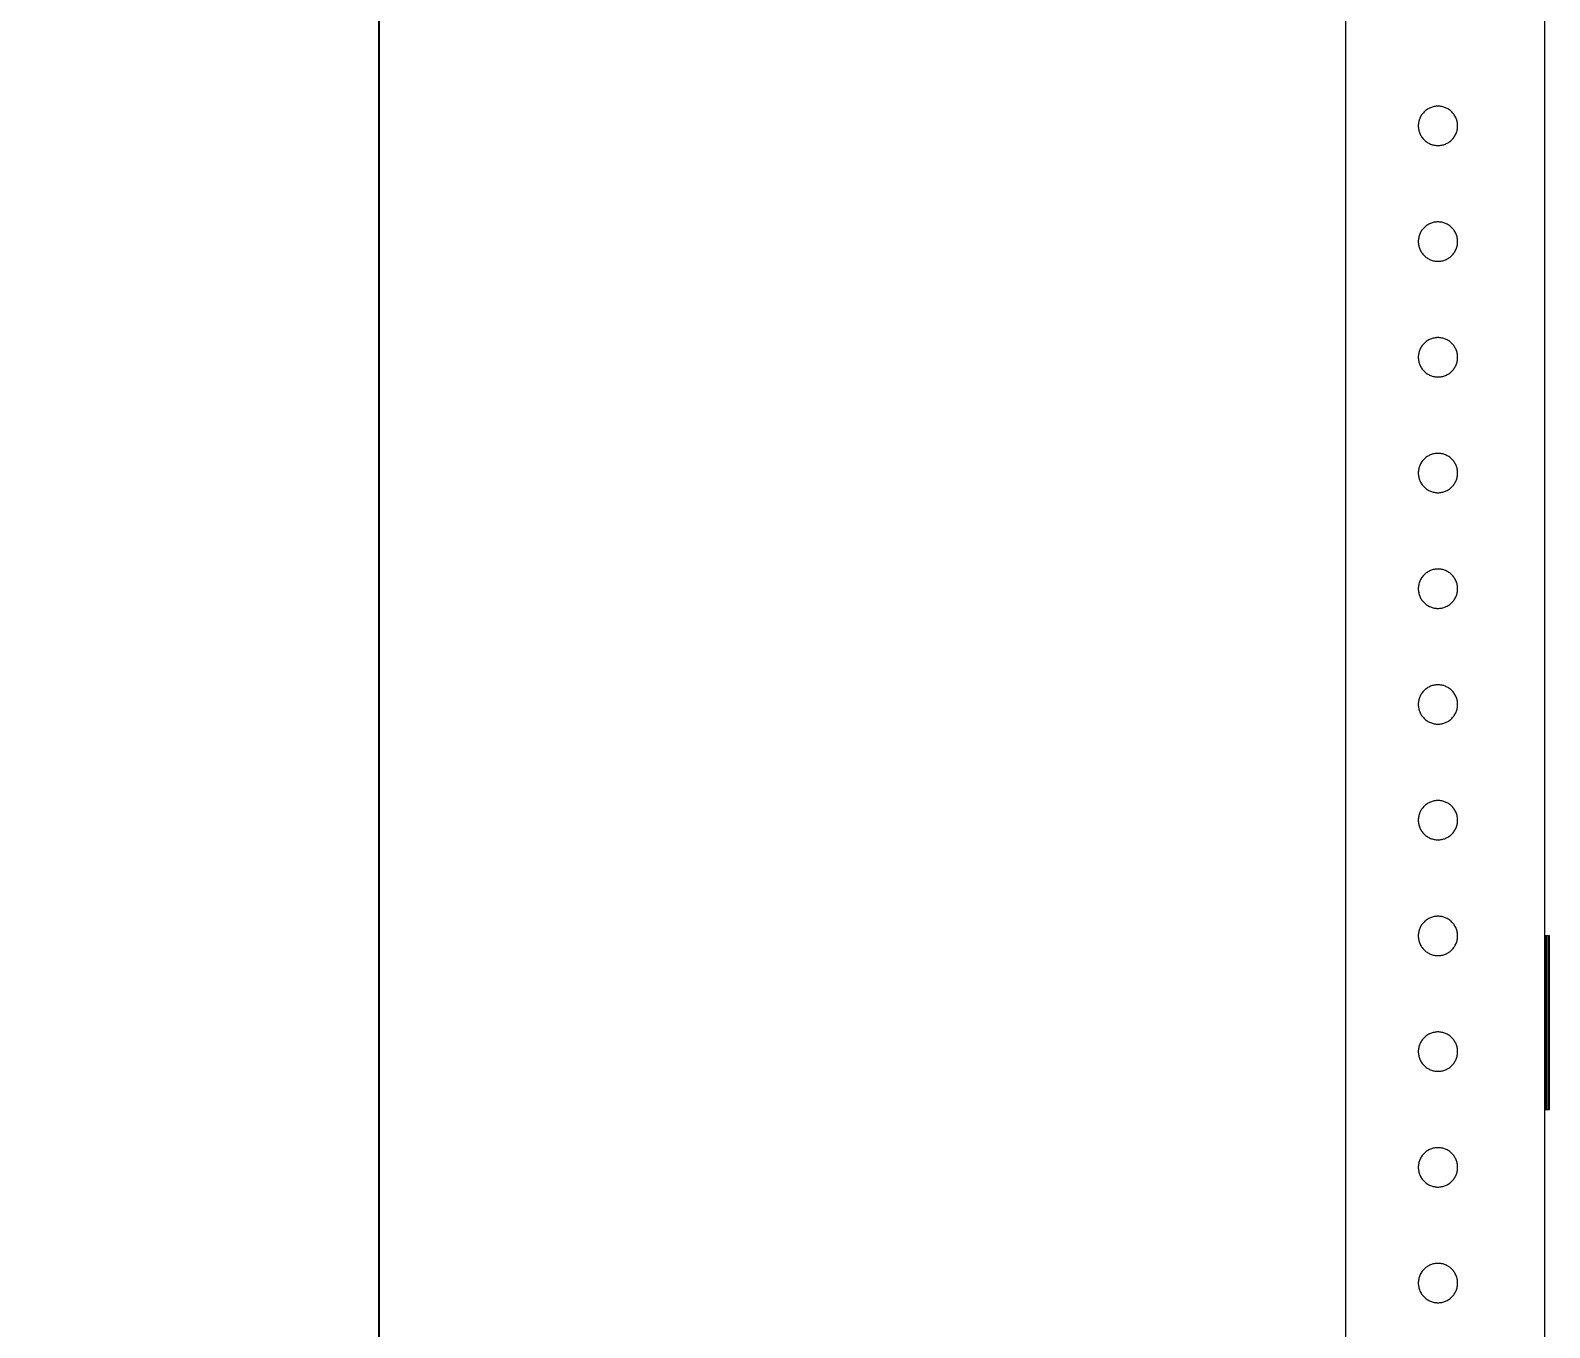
# Model space of a CAD drawing. Header units: millimetres. Extents: x -999 to 4635, y -962 to 3668.
# Drawn here: x 659.3 to 921.8, y 1077.3 to 1301.5 of the extents above; entities that cross this region are included whole.
import ezdxf

# ---------------------------------------------------------------- set-up
doc = ezdxf.new("R2010")
doc.units = ezdxf.units.MM
doc.layers.add('GORUNEN', color=7, linetype='Continuous', lineweight=9)
doc.layers.add('OLCU', color=4, linetype='Continuous', lineweight=9)
doc.styles.add('PI3D', font='arial.ttf')
doc.dimstyles.new('PF_MM', dxfattribs={"dimtxt": 40, "dimasz": 32, "dimexe": 24, "dimexo": 20, "dimgap": 14, "dimtad": 1, "dimdec": 1, "dimtxsty": 'PI3D', "dimcen": 2.5, "dimclrd": 4, "dimclre": 4, "dimclrt": 3, "dimazin": 3, "dimtfac": 1, "dimtmove": 0, "dimatfit": 3})

msp = doc.modelspace()

# ---------------------------------------------------------------- linework, layer by layer
at = {"layer": 'GORUNEN'}
for points in [[(886.5, 2515), (886.5, 35)], [(921, 330), (921, 2515)], [(921, 1145), (921, 1455)], [(902.5, 1288.4), (902.33, 1288.4), (902.17, 1288.38), (902, 1288.36), (901.84, 1288.33), (901.68, 1288.3), (901.51, 1288.25), (901.36, 1288.2), (901.2, 1288.14), (901.05, 1288.07), (900.9, 1288), (900.75, 1287.92), (900.61, 1287.83), (900.48, 1287.73), (900.34, 1287.63), (900.22, 1287.52), (900.1, 1287.4), (899.98, 1287.28), (899.87, 1287.16), (899.77, 1287.03), (899.67, 1286.89), (899.58, 1286.75), (899.5, 1286.6), (899.43, 1286.45), (899.36, 1286.3), (899.3, 1286.15), (899.25, 1285.99), (899.2, 1285.83), (899.17, 1285.66), (899.14, 1285.5), (899.12, 1285.33), (899.11, 1285.17), (899.1, 1285)], [(905.9, 1285), (905.9, 1285.17), (905.88, 1285.33), (905.86, 1285.5), (905.84, 1285.66), (905.8, 1285.83), (905.75, 1285.99), (905.7, 1286.15), (905.64, 1286.3), (905.57, 1286.45), (905.5, 1286.6), (905.42, 1286.75), (905.33, 1286.89), (905.23, 1287.03), (905.13, 1287.16), (905.02, 1287.28), (904.91, 1287.4), (904.78, 1287.52), (904.66, 1287.63), (904.53, 1287.73), (904.39, 1287.83), (904.25, 1287.92), (904.1, 1288), (903.95, 1288.07), (903.8, 1288.14), (903.65, 1288.2), (903.49, 1288.25), (903.33, 1288.3), (903.16, 1288.33), (903, 1288.36), (902.83, 1288.38), (902.67, 1288.4), (902.5, 1288.4)], [(899.1, 1285), (899.11, 1284.83), (899.12, 1284.67), (899.14, 1284.5), (899.17, 1284.34), (899.2, 1284.17), (899.25, 1284.01), (899.3, 1283.85), (899.36, 1283.7), (899.43, 1283.55), (899.5, 1283.4), (899.58, 1283.25), (899.67, 1283.11), (899.77, 1282.97), (899.87, 1282.84), (899.98, 1282.72), (900.1, 1282.6), (900.22, 1282.48), (900.34, 1282.37), (900.48, 1282.27), (900.61, 1282.17), (900.75, 1282.08), (900.9, 1282), (901.05, 1281.93), (901.2, 1281.86), (901.36, 1281.8), (901.51, 1281.75), (901.68, 1281.7), (901.84, 1281.67), (902, 1281.64), (902.17, 1281.62), (902.33, 1281.6), (902.5, 1281.6)], [(902.5, 1281.6), (902.67, 1281.6), (902.83, 1281.62), (903, 1281.64), (903.16, 1281.67), (903.33, 1281.7), (903.49, 1281.75), (903.65, 1281.8), (903.8, 1281.86), (903.95, 1281.93), (904.1, 1282), (904.25, 1282.08), (904.39, 1282.17), (904.53, 1282.27), (904.66, 1282.37), (904.78, 1282.48), (904.91, 1282.6), (905.02, 1282.72), (905.13, 1282.84), (905.23, 1282.97), (905.33, 1283.11), (905.42, 1283.25), (905.5, 1283.4), (905.57, 1283.55), (905.64, 1283.7), (905.7, 1283.85), (905.75, 1284.01), (905.8, 1284.17), (905.84, 1284.34), (905.86, 1284.5), (905.88, 1284.67), (905.9, 1284.83), (905.9, 1285)], [(902.5, 1268.4), (902.33, 1268.4), (902.17, 1268.38), (902, 1268.36), (901.84, 1268.33), (901.68, 1268.3), (901.51, 1268.25), (901.36, 1268.2), (901.2, 1268.14), (901.05, 1268.07), (900.9, 1268), (900.75, 1267.92), (900.61, 1267.83), (900.48, 1267.73), (900.34, 1267.63), (900.22, 1267.52), (900.1, 1267.4), (899.98, 1267.28), (899.87, 1267.16), (899.77, 1267.03), (899.67, 1266.89), (899.58, 1266.75), (899.5, 1266.6), (899.43, 1266.45), (899.36, 1266.3), (899.3, 1266.15), (899.25, 1265.99), (899.2, 1265.83), (899.17, 1265.66), (899.14, 1265.5), (899.12, 1265.33), (899.11, 1265.17), (899.1, 1265)], [(905.9, 1265), (905.9, 1265.17), (905.88, 1265.33), (905.86, 1265.5), (905.84, 1265.66), (905.8, 1265.83), (905.75, 1265.99), (905.7, 1266.15), (905.64, 1266.3), (905.57, 1266.45), (905.5, 1266.6), (905.42, 1266.75), (905.33, 1266.89), (905.23, 1267.03), (905.13, 1267.16), (905.02, 1267.28), (904.91, 1267.4), (904.78, 1267.52), (904.66, 1267.63), (904.53, 1267.73), (904.39, 1267.83), (904.25, 1267.92), (904.1, 1268), (903.95, 1268.07), (903.8, 1268.14), (903.65, 1268.2), (903.49, 1268.25), (903.33, 1268.3), (903.16, 1268.33), (903, 1268.36), (902.83, 1268.38), (902.67, 1268.4), (902.5, 1268.4)], [(899.1, 1265), (899.11, 1264.83), (899.12, 1264.67), (899.14, 1264.5), (899.17, 1264.34), (899.2, 1264.17), (899.25, 1264.01), (899.3, 1263.85), (899.36, 1263.7), (899.43, 1263.55), (899.5, 1263.4), (899.58, 1263.25), (899.67, 1263.11), (899.77, 1262.97), (899.87, 1262.84), (899.98, 1262.72), (900.1, 1262.6), (900.22, 1262.48), (900.34, 1262.37), (900.48, 1262.27), (900.61, 1262.17), (900.75, 1262.08), (900.9, 1262), (901.05, 1261.93), (901.2, 1261.86), (901.36, 1261.8), (901.51, 1261.75), (901.68, 1261.7), (901.84, 1261.67), (902, 1261.64), (902.17, 1261.62), (902.33, 1261.6), (902.5, 1261.6)], [(902.5, 1261.6), (902.67, 1261.6), (902.83, 1261.62), (903, 1261.64), (903.16, 1261.67), (903.33, 1261.7), (903.49, 1261.75), (903.65, 1261.8), (903.8, 1261.86), (903.95, 1261.93), (904.1, 1262), (904.25, 1262.08), (904.39, 1262.17), (904.53, 1262.27), (904.66, 1262.37), (904.78, 1262.48), (904.91, 1262.6), (905.02, 1262.72), (905.13, 1262.84), (905.23, 1262.97), (905.33, 1263.11), (905.42, 1263.25), (905.5, 1263.4), (905.57, 1263.55), (905.64, 1263.7), (905.7, 1263.85), (905.75, 1264.01), (905.8, 1264.17), (905.84, 1264.34), (905.86, 1264.5), (905.88, 1264.67), (905.9, 1264.83), (905.9, 1265)], [(902.5, 1248.4), (902.33, 1248.4), (902.17, 1248.38), (902, 1248.36), (901.84, 1248.33), (901.68, 1248.3), (901.51, 1248.25), (901.36, 1248.2), (901.2, 1248.14), (901.05, 1248.07), (900.9, 1248), (900.75, 1247.92), (900.61, 1247.83), (900.48, 1247.73), (900.34, 1247.63), (900.22, 1247.52), (900.1, 1247.4), (899.98, 1247.28), (899.87, 1247.16), (899.77, 1247.03), (899.67, 1246.89), (899.58, 1246.75), (899.5, 1246.6), (899.43, 1246.45), (899.36, 1246.3), (899.3, 1246.15), (899.25, 1245.99), (899.2, 1245.83), (899.17, 1245.66), (899.14, 1245.5), (899.12, 1245.33), (899.11, 1245.17), (899.1, 1245)], [(905.9, 1245), (905.9, 1245.17), (905.88, 1245.33), (905.86, 1245.5), (905.84, 1245.66), (905.8, 1245.83), (905.75, 1245.99), (905.7, 1246.15), (905.64, 1246.3), (905.57, 1246.45), (905.5, 1246.6), (905.42, 1246.75), (905.33, 1246.89), (905.23, 1247.03), (905.13, 1247.16), (905.02, 1247.28), (904.91, 1247.4), (904.78, 1247.52), (904.66, 1247.63), (904.53, 1247.73), (904.39, 1247.83), (904.25, 1247.92), (904.1, 1248), (903.95, 1248.07), (903.8, 1248.14), (903.65, 1248.2), (903.49, 1248.25), (903.33, 1248.3), (903.16, 1248.33), (903, 1248.36), (902.83, 1248.38), (902.67, 1248.4), (902.5, 1248.4)], [(899.1, 1245), (899.11, 1244.83), (899.12, 1244.67), (899.14, 1244.5), (899.17, 1244.34), (899.2, 1244.17), (899.25, 1244.01), (899.3, 1243.85), (899.36, 1243.7), (899.43, 1243.55), (899.5, 1243.4), (899.58, 1243.25), (899.67, 1243.11), (899.77, 1242.97), (899.87, 1242.84), (899.98, 1242.72), (900.1, 1242.6), (900.22, 1242.48), (900.34, 1242.37), (900.48, 1242.27), (900.61, 1242.17), (900.75, 1242.08), (900.9, 1242), (901.05, 1241.93), (901.2, 1241.86), (901.36, 1241.8), (901.51, 1241.75), (901.68, 1241.7), (901.84, 1241.67), (902, 1241.64), (902.17, 1241.62), (902.33, 1241.6), (902.5, 1241.6)], [(902.5, 1241.6), (902.67, 1241.6), (902.83, 1241.62), (903, 1241.64), (903.16, 1241.67), (903.33, 1241.7), (903.49, 1241.75), (903.65, 1241.8), (903.8, 1241.86), (903.95, 1241.93), (904.1, 1242), (904.25, 1242.08), (904.39, 1242.17), (904.53, 1242.27), (904.66, 1242.37), (904.78, 1242.48), (904.91, 1242.6), (905.02, 1242.72), (905.13, 1242.84), (905.23, 1242.97), (905.33, 1243.11), (905.42, 1243.25), (905.5, 1243.4), (905.57, 1243.55), (905.64, 1243.7), (905.7, 1243.85), (905.75, 1244.01), (905.8, 1244.17), (905.84, 1244.34), (905.86, 1244.5), (905.88, 1244.67), (905.9, 1244.83), (905.9, 1245)], [(902.5, 1228.4), (902.33, 1228.4), (902.17, 1228.38), (902, 1228.36), (901.84, 1228.33), (901.68, 1228.3), (901.51, 1228.25), (901.36, 1228.2), (901.2, 1228.14), (901.05, 1228.07), (900.9, 1228), (900.75, 1227.92), (900.61, 1227.83), (900.48, 1227.73), (900.34, 1227.63), (900.22, 1227.52), (900.1, 1227.4), (899.98, 1227.28), (899.87, 1227.16), (899.77, 1227.03), (899.67, 1226.89), (899.58, 1226.75), (899.5, 1226.6), (899.43, 1226.45), (899.36, 1226.3), (899.3, 1226.15), (899.25, 1225.99), (899.2, 1225.83), (899.17, 1225.66), (899.14, 1225.5), (899.12, 1225.33), (899.11, 1225.17), (899.1, 1225)], [(905.9, 1225), (905.9, 1225.17), (905.88, 1225.33), (905.86, 1225.5), (905.84, 1225.66), (905.8, 1225.83), (905.75, 1225.99), (905.7, 1226.15), (905.64, 1226.3), (905.57, 1226.45), (905.5, 1226.6), (905.42, 1226.75), (905.33, 1226.89), (905.23, 1227.03), (905.13, 1227.16), (905.02, 1227.28), (904.91, 1227.4), (904.78, 1227.52), (904.66, 1227.63), (904.53, 1227.73), (904.39, 1227.83), (904.25, 1227.92), (904.1, 1228), (903.95, 1228.07), (903.8, 1228.14), (903.65, 1228.2), (903.49, 1228.25), (903.33, 1228.3), (903.16, 1228.33), (903, 1228.36), (902.83, 1228.38), (902.67, 1228.4), (902.5, 1228.4)], [(899.1, 1225), (899.11, 1224.83), (899.12, 1224.67), (899.14, 1224.5), (899.17, 1224.34), (899.2, 1224.17), (899.25, 1224.01), (899.3, 1223.85), (899.36, 1223.7), (899.43, 1223.55), (899.5, 1223.4), (899.58, 1223.25), (899.67, 1223.11), (899.77, 1222.97), (899.87, 1222.84), (899.98, 1222.72), (900.1, 1222.6), (900.22, 1222.48), (900.34, 1222.37), (900.48, 1222.27), (900.61, 1222.17), (900.75, 1222.08), (900.9, 1222), (901.05, 1221.93), (901.2, 1221.86), (901.36, 1221.8), (901.51, 1221.75), (901.68, 1221.7), (901.84, 1221.67), (902, 1221.64), (902.17, 1221.62), (902.33, 1221.6), (902.5, 1221.6)], [(902.5, 1221.6), (902.67, 1221.6), (902.83, 1221.62), (903, 1221.64), (903.16, 1221.67), (903.33, 1221.7), (903.49, 1221.75), (903.65, 1221.8), (903.8, 1221.86), (903.95, 1221.93), (904.1, 1222), (904.25, 1222.08), (904.39, 1222.17), (904.53, 1222.27), (904.66, 1222.37), (904.78, 1222.48), (904.91, 1222.6), (905.02, 1222.72), (905.13, 1222.84), (905.23, 1222.97), (905.33, 1223.11), (905.42, 1223.25), (905.5, 1223.4), (905.57, 1223.55), (905.64, 1223.7), (905.7, 1223.85), (905.75, 1224.01), (905.8, 1224.17), (905.84, 1224.34), (905.86, 1224.5), (905.88, 1224.67), (905.9, 1224.83), (905.9, 1225)], [(902.5, 1208.4), (902.33, 1208.4), (902.17, 1208.38), (902, 1208.36), (901.84, 1208.33), (901.68, 1208.3), (901.51, 1208.25), (901.36, 1208.2), (901.2, 1208.14), (901.05, 1208.07), (900.9, 1208), (900.75, 1207.92), (900.61, 1207.83), (900.48, 1207.73), (900.34, 1207.63), (900.22, 1207.52), (900.1, 1207.4), (899.98, 1207.28), (899.87, 1207.16), (899.77, 1207.03), (899.67, 1206.89), (899.58, 1206.75), (899.5, 1206.6), (899.43, 1206.45), (899.36, 1206.3), (899.3, 1206.15), (899.25, 1205.99), (899.2, 1205.83), (899.17, 1205.66), (899.14, 1205.5), (899.12, 1205.33), (899.11, 1205.17), (899.1, 1205)], [(905.9, 1205), (905.9, 1205.17), (905.88, 1205.33), (905.86, 1205.5), (905.84, 1205.66), (905.8, 1205.83), (905.75, 1205.99), (905.7, 1206.15), (905.64, 1206.3), (905.57, 1206.45), (905.5, 1206.6), (905.42, 1206.75), (905.33, 1206.89), (905.23, 1207.03), (905.13, 1207.16), (905.02, 1207.28), (904.91, 1207.4), (904.78, 1207.52), (904.66, 1207.63), (904.53, 1207.73), (904.39, 1207.83), (904.25, 1207.92), (904.1, 1208), (903.95, 1208.07), (903.8, 1208.14), (903.65, 1208.2), (903.49, 1208.25), (903.33, 1208.3), (903.16, 1208.33), (903, 1208.36), (902.83, 1208.38), (902.67, 1208.4), (902.5, 1208.4)], [(899.1, 1205), (899.11, 1204.83), (899.12, 1204.67), (899.14, 1204.5), (899.17, 1204.34), (899.2, 1204.17), (899.25, 1204.01), (899.3, 1203.85), (899.36, 1203.7), (899.43, 1203.55), (899.5, 1203.4), (899.58, 1203.25), (899.67, 1203.11), (899.77, 1202.97), (899.87, 1202.84), (899.98, 1202.72), (900.1, 1202.6), (900.22, 1202.48), (900.34, 1202.37), (900.48, 1202.27), (900.61, 1202.17), (900.75, 1202.08), (900.9, 1202), (901.05, 1201.93), (901.2, 1201.86), (901.36, 1201.8), (901.51, 1201.75), (901.68, 1201.7), (901.84, 1201.67), (902, 1201.64), (902.17, 1201.62), (902.33, 1201.6), (902.5, 1201.6)], [(902.5, 1201.6), (902.67, 1201.6), (902.83, 1201.62), (903, 1201.64), (903.16, 1201.67), (903.33, 1201.7), (903.49, 1201.75), (903.65, 1201.8), (903.8, 1201.86), (903.95, 1201.93), (904.1, 1202), (904.25, 1202.08), (904.39, 1202.17), (904.53, 1202.27), (904.66, 1202.37), (904.78, 1202.48), (904.91, 1202.6), (905.02, 1202.72), (905.13, 1202.84), (905.23, 1202.97), (905.33, 1203.11), (905.42, 1203.25), (905.5, 1203.4), (905.57, 1203.55), (905.64, 1203.7), (905.7, 1203.85), (905.75, 1204.01), (905.8, 1204.17), (905.84, 1204.34), (905.86, 1204.5), (905.88, 1204.67), (905.9, 1204.83), (905.9, 1205)], [(902.5, 1188.4), (902.33, 1188.4), (902.17, 1188.38), (902, 1188.36), (901.84, 1188.33), (901.68, 1188.3), (901.51, 1188.25), (901.36, 1188.2), (901.2, 1188.14), (901.05, 1188.07), (900.9, 1188), (900.75, 1187.92), (900.61, 1187.83), (900.48, 1187.73), (900.34, 1187.63), (900.22, 1187.52), (900.1, 1187.4), (899.98, 1187.28), (899.87, 1187.16), (899.77, 1187.03), (899.67, 1186.89), (899.58, 1186.75), (899.5, 1186.6), (899.43, 1186.45), (899.36, 1186.3), (899.3, 1186.15), (899.25, 1185.99), (899.2, 1185.83), (899.17, 1185.66), (899.14, 1185.5), (899.12, 1185.33), (899.11, 1185.17), (899.1, 1185)], [(905.9, 1185), (905.9, 1185.17), (905.88, 1185.33), (905.86, 1185.5), (905.84, 1185.66), (905.8, 1185.83), (905.75, 1185.99), (905.7, 1186.15), (905.64, 1186.3), (905.57, 1186.45), (905.5, 1186.6), (905.42, 1186.75), (905.33, 1186.89), (905.23, 1187.03), (905.13, 1187.16), (905.02, 1187.28), (904.91, 1187.4), (904.78, 1187.52), (904.66, 1187.63), (904.53, 1187.73), (904.39, 1187.83), (904.25, 1187.92), (904.1, 1188), (903.95, 1188.07), (903.8, 1188.14), (903.65, 1188.2), (903.49, 1188.25), (903.33, 1188.3), (903.16, 1188.33), (903, 1188.36), (902.83, 1188.38), (902.67, 1188.4), (902.5, 1188.4)], [(899.1, 1185), (899.11, 1184.83), (899.12, 1184.67), (899.14, 1184.5), (899.17, 1184.34), (899.2, 1184.17), (899.25, 1184.01), (899.3, 1183.85), (899.36, 1183.7), (899.43, 1183.55), (899.5, 1183.4), (899.58, 1183.25), (899.67, 1183.11), (899.77, 1182.97), (899.87, 1182.84), (899.98, 1182.72), (900.1, 1182.6), (900.22, 1182.48), (900.34, 1182.37), (900.48, 1182.27), (900.61, 1182.17), (900.75, 1182.08), (900.9, 1182), (901.05, 1181.93), (901.2, 1181.86), (901.36, 1181.8), (901.51, 1181.75), (901.68, 1181.7), (901.84, 1181.67), (902, 1181.64), (902.17, 1181.62), (902.33, 1181.6), (902.5, 1181.6)], [(902.5, 1181.6), (902.67, 1181.6), (902.83, 1181.62), (903, 1181.64), (903.16, 1181.67), (903.33, 1181.7), (903.49, 1181.75), (903.65, 1181.8), (903.8, 1181.86), (903.95, 1181.93), (904.1, 1182), (904.25, 1182.08), (904.39, 1182.17), (904.53, 1182.27), (904.66, 1182.37), (904.78, 1182.48), (904.91, 1182.6), (905.02, 1182.72), (905.13, 1182.84), (905.23, 1182.97), (905.33, 1183.11), (905.42, 1183.25), (905.5, 1183.4), (905.57, 1183.55), (905.64, 1183.7), (905.7, 1183.85), (905.75, 1184.01), (905.8, 1184.17), (905.84, 1184.34), (905.86, 1184.5), (905.88, 1184.67), (905.9, 1184.83), (905.9, 1185)], [(902.5, 1168.4), (902.33, 1168.4), (902.17, 1168.38), (902, 1168.36), (901.84, 1168.33), (901.68, 1168.3), (901.51, 1168.25), (901.36, 1168.2), (901.2, 1168.14), (901.05, 1168.07), (900.9, 1168), (900.75, 1167.92), (900.61, 1167.83), (900.48, 1167.73), (900.34, 1167.63), (900.22, 1167.52), (900.1, 1167.4), (899.98, 1167.28), (899.87, 1167.16), (899.77, 1167.03), (899.67, 1166.89), (899.58, 1166.75), (899.5, 1166.6), (899.43, 1166.45), (899.36, 1166.3), (899.3, 1166.15), (899.25, 1165.99), (899.2, 1165.83), (899.17, 1165.66), (899.14, 1165.5), (899.12, 1165.33), (899.11, 1165.17), (899.1, 1165)], [(905.9, 1165), (905.9, 1165.17), (905.88, 1165.33), (905.86, 1165.5), (905.84, 1165.66), (905.8, 1165.83), (905.75, 1165.99), (905.7, 1166.15), (905.64, 1166.3), (905.57, 1166.45), (905.5, 1166.6), (905.42, 1166.75), (905.33, 1166.89), (905.23, 1167.03), (905.13, 1167.16), (905.02, 1167.28), (904.91, 1167.4), (904.78, 1167.52), (904.66, 1167.63), (904.53, 1167.73), (904.39, 1167.83), (904.25, 1167.92), (904.1, 1168), (903.95, 1168.07), (903.8, 1168.14), (903.65, 1168.2), (903.49, 1168.25), (903.33, 1168.3), (903.16, 1168.33), (903, 1168.36), (902.83, 1168.38), (902.67, 1168.4), (902.5, 1168.4)], [(899.1, 1165), (899.11, 1164.83), (899.12, 1164.67), (899.14, 1164.5), (899.17, 1164.34), (899.2, 1164.17), (899.25, 1164.01), (899.3, 1163.85), (899.36, 1163.7), (899.43, 1163.55), (899.5, 1163.4), (899.58, 1163.25), (899.67, 1163.11), (899.77, 1162.97), (899.87, 1162.84), (899.98, 1162.72), (900.1, 1162.6), (900.22, 1162.48), (900.34, 1162.37), (900.48, 1162.27), (900.61, 1162.17), (900.75, 1162.08), (900.9, 1162), (901.05, 1161.93), (901.2, 1161.86), (901.36, 1161.8), (901.51, 1161.75), (901.68, 1161.7), (901.84, 1161.67), (902, 1161.64), (902.17, 1161.62), (902.33, 1161.6), (902.5, 1161.6)], [(902.5, 1161.6), (902.67, 1161.6), (902.83, 1161.62), (903, 1161.64), (903.16, 1161.67), (903.33, 1161.7), (903.49, 1161.75), (903.65, 1161.8), (903.8, 1161.86), (903.95, 1161.93), (904.1, 1162), (904.25, 1162.08), (904.39, 1162.17), (904.53, 1162.27), (904.66, 1162.37), (904.78, 1162.48), (904.91, 1162.6), (905.02, 1162.72), (905.13, 1162.84), (905.23, 1162.97), (905.33, 1163.11), (905.42, 1163.25), (905.5, 1163.4), (905.57, 1163.55), (905.64, 1163.7), (905.7, 1163.85), (905.75, 1164.01), (905.8, 1164.17), (905.84, 1164.34), (905.86, 1164.5), (905.88, 1164.67), (905.9, 1164.83), (905.9, 1165)], [(902.5, 1148.4), (902.33, 1148.4), (902.17, 1148.38), (902, 1148.36), (901.84, 1148.33), (901.68, 1148.3), (901.51, 1148.25), (901.36, 1148.2), (901.2, 1148.14), (901.05, 1148.07), (900.9, 1148), (900.75, 1147.92), (900.61, 1147.83), (900.48, 1147.73), (900.34, 1147.63), (900.22, 1147.52), (900.1, 1147.4), (899.98, 1147.28), (899.87, 1147.16), (899.77, 1147.03), (899.67, 1146.89), (899.58, 1146.75), (899.5, 1146.6), (899.43, 1146.45), (899.36, 1146.3), (899.3, 1146.15), (899.25, 1145.99), (899.2, 1145.83), (899.17, 1145.66), (899.14, 1145.5), (899.12, 1145.33), (899.11, 1145.17), (899.1, 1145)], [(905.9, 1145), (905.9, 1145.17), (905.88, 1145.33), (905.86, 1145.5), (905.84, 1145.66), (905.8, 1145.83), (905.75, 1145.99), (905.7, 1146.15), (905.64, 1146.3), (905.57, 1146.45), (905.5, 1146.6), (905.42, 1146.75), (905.33, 1146.89), (905.23, 1147.03), (905.13, 1147.16), (905.02, 1147.28), (904.91, 1147.4), (904.78, 1147.52), (904.66, 1147.63), (904.53, 1147.73), (904.39, 1147.83), (904.25, 1147.92), (904.1, 1148), (903.95, 1148.07), (903.8, 1148.14), (903.65, 1148.2), (903.49, 1148.25), (903.33, 1148.3), (903.16, 1148.33), (903, 1148.36), (902.83, 1148.38), (902.67, 1148.4), (902.5, 1148.4)], [(899.1, 1145), (899.11, 1144.83), (899.12, 1144.67), (899.14, 1144.5), (899.17, 1144.34), (899.2, 1144.17), (899.25, 1144.01), (899.3, 1143.85), (899.36, 1143.7), (899.43, 1143.55), (899.5, 1143.4), (899.58, 1143.25), (899.67, 1143.11), (899.77, 1142.97), (899.87, 1142.84), (899.98, 1142.72), (900.1, 1142.6), (900.22, 1142.48), (900.34, 1142.37), (900.48, 1142.27), (900.61, 1142.17), (900.75, 1142.08), (900.9, 1142), (901.05, 1141.93), (901.2, 1141.86), (901.36, 1141.8), (901.51, 1141.75), (901.68, 1141.7), (901.84, 1141.67), (902, 1141.64), (902.17, 1141.62), (902.33, 1141.6), (902.5, 1141.6)], [(902.5, 1141.6), (902.67, 1141.6), (902.83, 1141.62), (903, 1141.64), (903.16, 1141.67), (903.33, 1141.7), (903.49, 1141.75), (903.65, 1141.8), (903.8, 1141.86), (903.95, 1141.93), (904.1, 1142), (904.25, 1142.08), (904.39, 1142.17), (904.53, 1142.27), (904.66, 1142.37), (904.78, 1142.48), (904.91, 1142.6), (905.02, 1142.72), (905.13, 1142.84), (905.23, 1142.97), (905.33, 1143.11), (905.42, 1143.25), (905.5, 1143.4), (905.57, 1143.55), (905.64, 1143.7), (905.7, 1143.85), (905.75, 1144.01), (905.8, 1144.17), (905.84, 1144.34), (905.86, 1144.5), (905.88, 1144.67), (905.9, 1144.83), (905.9, 1145)], [(921.18, 1145), (921, 1145)], [(921.18, 1145), (921.34, 1145)], [(921.18, 1115), (921.18, 1145)], [(921.62, 1145), (921.34, 1145)], [(921.34, 1115), (921.34, 1145)], [(921.62, 1145), (921.71, 1145)], [(921.62, 1115), (921.62, 1145)], [(921.8, 1145), (921.71, 1145)], [(921.71, 1115), (921.71, 1145)], [(921.8, 1115), (921.8, 1145)], [(921.8, 1115), (921.8, 1145)], [(902.5, 1128.4), (902.33, 1128.4), (902.17, 1128.38), (902, 1128.36), (901.84, 1128.33), (901.68, 1128.3), (901.51, 1128.25), (901.36, 1128.2), (901.2, 1128.14), (901.05, 1128.07), (900.9, 1128), (900.75, 1127.92), (900.61, 1127.83), (900.48, 1127.73), (900.34, 1127.63), (900.22, 1127.52), (900.1, 1127.4), (899.98, 1127.28), (899.87, 1127.16), (899.77, 1127.03), (899.67, 1126.89), (899.58, 1126.75), (899.5, 1126.6), (899.43, 1126.45), (899.36, 1126.3), (899.3, 1126.15), (899.25, 1125.99), (899.2, 1125.83), (899.17, 1125.66), (899.14, 1125.5), (899.12, 1125.33), (899.11, 1125.17), (899.1, 1125)], [(905.9, 1125), (905.9, 1125.17), (905.88, 1125.33), (905.86, 1125.5), (905.84, 1125.66), (905.8, 1125.83), (905.75, 1125.99), (905.7, 1126.15), (905.64, 1126.3), (905.57, 1126.45), (905.5, 1126.6), (905.42, 1126.75), (905.33, 1126.89), (905.23, 1127.03), (905.13, 1127.16), (905.02, 1127.28), (904.91, 1127.4), (904.78, 1127.52), (904.66, 1127.63), (904.53, 1127.73), (904.39, 1127.83), (904.25, 1127.92), (904.1, 1128), (903.95, 1128.07), (903.8, 1128.14), (903.65, 1128.2), (903.49, 1128.25), (903.33, 1128.3), (903.16, 1128.33), (903, 1128.36), (902.83, 1128.38), (902.67, 1128.4), (902.5, 1128.4)], [(899.1, 1125), (899.11, 1124.83), (899.12, 1124.67), (899.14, 1124.5), (899.17, 1124.34), (899.2, 1124.17), (899.25, 1124.01), (899.3, 1123.85), (899.36, 1123.7), (899.43, 1123.55), (899.5, 1123.4), (899.58, 1123.25), (899.67, 1123.11), (899.77, 1122.97), (899.87, 1122.84), (899.98, 1122.72), (900.1, 1122.6), (900.22, 1122.48), (900.34, 1122.37), (900.48, 1122.27), (900.61, 1122.17), (900.75, 1122.08), (900.9, 1122), (901.05, 1121.93), (901.2, 1121.86), (901.36, 1121.8), (901.51, 1121.75), (901.68, 1121.7), (901.84, 1121.67), (902, 1121.64), (902.17, 1121.62), (902.33, 1121.6), (902.5, 1121.6)], [(902.5, 1121.6), (902.67, 1121.6), (902.83, 1121.62), (903, 1121.64), (903.16, 1121.67), (903.33, 1121.7), (903.49, 1121.75), (903.65, 1121.8), (903.8, 1121.86), (903.95, 1121.93), (904.1, 1122), (904.25, 1122.08), (904.39, 1122.17), (904.53, 1122.27), (904.66, 1122.37), (904.78, 1122.48), (904.91, 1122.6), (905.02, 1122.72), (905.13, 1122.84), (905.23, 1122.97), (905.33, 1123.11), (905.42, 1123.25), (905.5, 1123.4), (905.57, 1123.55), (905.64, 1123.7), (905.7, 1123.85), (905.75, 1124.01), (905.8, 1124.17), (905.84, 1124.34), (905.86, 1124.5), (905.88, 1124.67), (905.9, 1124.83), (905.9, 1125)], [(921, 570), (921, 1115)], [(921, 1115), (921.18, 1115)], [(921.18, 1115), (921.34, 1115)], [(921.34, 1115), (921.62, 1115)], [(921.62, 1115), (921.71, 1115)], [(921.71, 1115), (921.8, 1115)], [(902.5, 1108.4), (902.33, 1108.4), (902.17, 1108.38), (902, 1108.36), (901.84, 1108.33), (901.68, 1108.3), (901.51, 1108.25), (901.36, 1108.2), (901.2, 1108.14), (901.05, 1108.07), (900.9, 1108), (900.75, 1107.92), (900.61, 1107.83), (900.48, 1107.73), (900.34, 1107.63), (900.22, 1107.52), (900.1, 1107.4), (899.98, 1107.28), (899.87, 1107.16), (899.77, 1107.03), (899.67, 1106.89), (899.58, 1106.75), (899.5, 1106.6), (899.43, 1106.45), (899.36, 1106.3), (899.3, 1106.15), (899.25, 1105.99), (899.2, 1105.83), (899.17, 1105.66), (899.14, 1105.5), (899.12, 1105.33), (899.11, 1105.17), (899.1, 1105)], [(905.9, 1105), (905.9, 1105.17), (905.88, 1105.33), (905.86, 1105.5), (905.84, 1105.66), (905.8, 1105.83), (905.75, 1105.99), (905.7, 1106.15), (905.64, 1106.3), (905.57, 1106.45), (905.5, 1106.6), (905.42, 1106.75), (905.33, 1106.89), (905.23, 1107.03), (905.13, 1107.16), (905.02, 1107.28), (904.91, 1107.4), (904.78, 1107.52), (904.66, 1107.63), (904.53, 1107.73), (904.39, 1107.83), (904.25, 1107.92), (904.1, 1108), (903.95, 1108.07), (903.8, 1108.14), (903.65, 1108.2), (903.49, 1108.25), (903.33, 1108.3), (903.16, 1108.33), (903, 1108.36), (902.83, 1108.38), (902.67, 1108.4), (902.5, 1108.4)], [(899.1, 1105), (899.11, 1104.83), (899.12, 1104.67), (899.14, 1104.5), (899.17, 1104.34), (899.2, 1104.17), (899.25, 1104.01), (899.3, 1103.85), (899.36, 1103.7), (899.43, 1103.55), (899.5, 1103.4), (899.58, 1103.25), (899.67, 1103.11), (899.77, 1102.97), (899.87, 1102.84), (899.98, 1102.72), (900.1, 1102.6), (900.22, 1102.48), (900.34, 1102.37), (900.48, 1102.27), (900.61, 1102.17), (900.75, 1102.08), (900.9, 1102), (901.05, 1101.93), (901.2, 1101.86), (901.36, 1101.8), (901.51, 1101.75), (901.68, 1101.7), (901.84, 1101.67), (902, 1101.64), (902.17, 1101.62), (902.33, 1101.6), (902.5, 1101.6)], [(902.5, 1101.6), (902.67, 1101.6), (902.83, 1101.62), (903, 1101.64), (903.16, 1101.67), (903.33, 1101.7), (903.49, 1101.75), (903.65, 1101.8), (903.8, 1101.86), (903.95, 1101.93), (904.1, 1102), (904.25, 1102.08), (904.39, 1102.17), (904.53, 1102.27), (904.66, 1102.37), (904.78, 1102.48), (904.91, 1102.6), (905.02, 1102.72), (905.13, 1102.84), (905.23, 1102.97), (905.33, 1103.11), (905.42, 1103.25), (905.5, 1103.4), (905.57, 1103.55), (905.64, 1103.7), (905.7, 1103.85), (905.75, 1104.01), (905.8, 1104.17), (905.84, 1104.34), (905.86, 1104.5), (905.88, 1104.67), (905.9, 1104.83), (905.9, 1105)], [(902.5, 1088.4), (902.33, 1088.4), (902.17, 1088.38), (902, 1088.36), (901.84, 1088.33), (901.68, 1088.3), (901.51, 1088.25), (901.36, 1088.2), (901.2, 1088.14), (901.05, 1088.07), (900.9, 1088), (900.75, 1087.92), (900.61, 1087.83), (900.48, 1087.73), (900.34, 1087.63), (900.22, 1087.52), (900.1, 1087.4), (899.98, 1087.28), (899.87, 1087.16), (899.77, 1087.03), (899.67, 1086.89), (899.58, 1086.75), (899.5, 1086.6), (899.43, 1086.45), (899.36, 1086.3), (899.3, 1086.15), (899.25, 1085.99), (899.2, 1085.83), (899.17, 1085.66), (899.14, 1085.5), (899.12, 1085.33), (899.11, 1085.17), (899.1, 1085)], [(905.9, 1085), (905.9, 1085.17), (905.88, 1085.33), (905.86, 1085.5), (905.84, 1085.66), (905.8, 1085.83), (905.75, 1085.99), (905.7, 1086.15), (905.64, 1086.3), (905.57, 1086.45), (905.5, 1086.6), (905.42, 1086.75), (905.33, 1086.89), (905.23, 1087.03), (905.13, 1087.16), (905.02, 1087.28), (904.91, 1087.4), (904.78, 1087.52), (904.66, 1087.63), (904.53, 1087.73), (904.39, 1087.83), (904.25, 1087.92), (904.1, 1088), (903.95, 1088.07), (903.8, 1088.14), (903.65, 1088.2), (903.49, 1088.25), (903.33, 1088.3), (903.16, 1088.33), (903, 1088.36), (902.83, 1088.38), (902.67, 1088.4), (902.5, 1088.4)], [(899.1, 1085), (899.11, 1084.83), (899.12, 1084.67), (899.14, 1084.5), (899.17, 1084.34), (899.2, 1084.17), (899.25, 1084.01), (899.3, 1083.85), (899.36, 1083.7), (899.43, 1083.55), (899.5, 1083.4), (899.58, 1083.25), (899.67, 1083.11), (899.77, 1082.97), (899.87, 1082.84), (899.98, 1082.72), (900.1, 1082.6), (900.22, 1082.48), (900.34, 1082.37), (900.48, 1082.27), (900.61, 1082.17), (900.75, 1082.08), (900.9, 1082), (901.05, 1081.93), (901.2, 1081.86), (901.36, 1081.8), (901.51, 1081.75), (901.68, 1081.7), (901.84, 1081.67), (902, 1081.64), (902.17, 1081.62), (902.33, 1081.6), (902.5, 1081.6)], [(902.5, 1081.6), (902.67, 1081.6), (902.83, 1081.62), (903, 1081.64), (903.16, 1081.67), (903.33, 1081.7), (903.49, 1081.75), (903.65, 1081.8), (903.8, 1081.86), (903.95, 1081.93), (904.1, 1082), (904.25, 1082.08), (904.39, 1082.17), (904.53, 1082.27), (904.66, 1082.37), (904.78, 1082.48), (904.91, 1082.6), (905.02, 1082.72), (905.13, 1082.84), (905.23, 1082.97), (905.33, 1083.11), (905.42, 1083.25), (905.5, 1083.4), (905.57, 1083.55), (905.64, 1083.7), (905.7, 1083.85), (905.75, 1084.01), (905.8, 1084.17), (905.84, 1084.34), (905.86, 1084.5), (905.88, 1084.67), (905.9, 1084.83), (905.9, 1085)]]:
    msp.add_lwpolyline(points, dxfattribs=at)

# ---------------------------------------------------------------- dimensions: what is measured, and where the dimension line sits
at = {"layer": 'OLCU'}
msp.add_linear_dim(base=(719.51, 0), p1=(879.51, 0), p2=(879.51, 3067.12), angle=90, dimstyle='PF_MM', dxfattribs=at).render()

doc.saveas('drawing.dxf')
